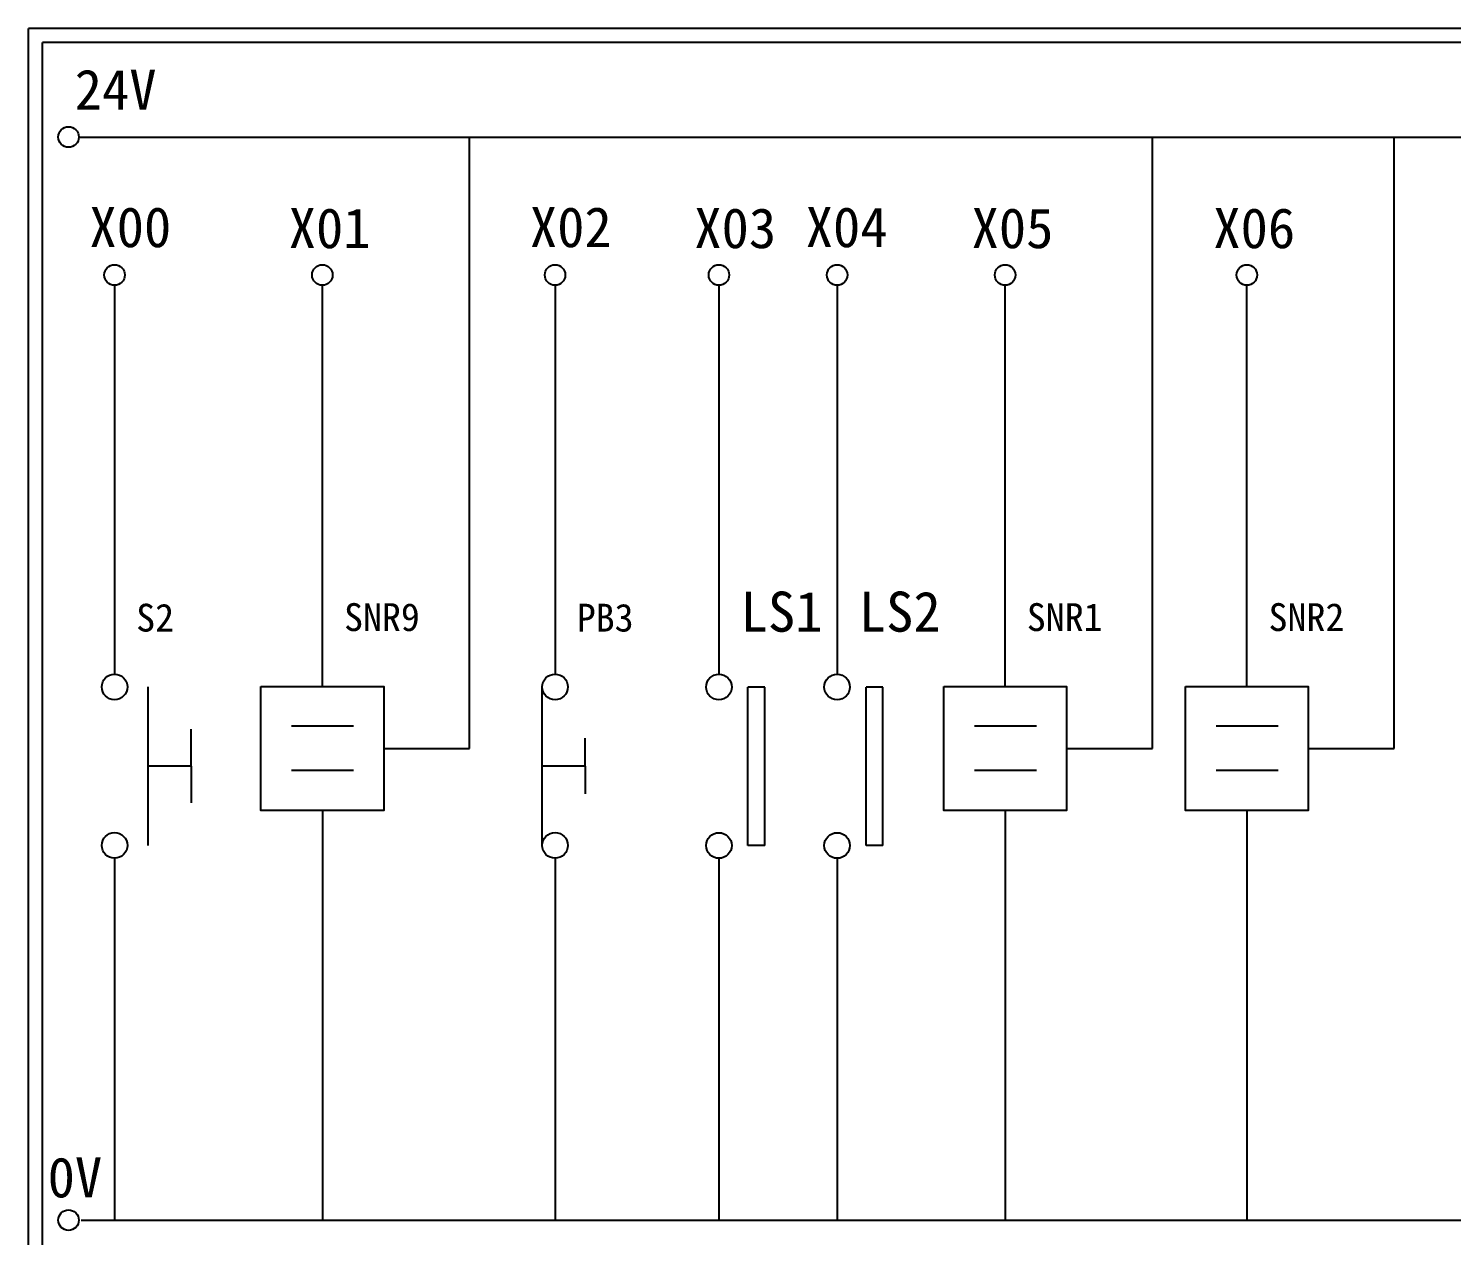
# Model space of a CAD drawing. Extents: x 325 to 612, y 3 to 207.
# Drawn here: x 325.3 to 453.1, y 98.6 to 207 of the extents above; entities that cross this region are included whole.
import ezdxf

# ---------------------------------------------------------------- set-up
doc = ezdxf.new("R2010")
doc.units = 0
doc.layers.get('0').update_dxf_attribs({"linetype": 'CONTINUOUS'})
doc.layers.add('圖框層', color=7, linetype='CONTINUOUS')
doc.layers.add('標尺寸層', color=3, linetype='CONTINUOUS')
doc.styles.add('STSL', font='KAIU.TTF')

msp = doc.modelspace()

# ---------------------------------------------------------------- linework, layer by layer
for p, q in [((364.92, 142.31), (364.92, 197.22)), ((426.22, 142.31), (426.22, 197.22)), ((447.91, 142.31), (447.91, 197.22)), ((351.7, 147.89), (351.7, 183.91)), ((412.99, 147.89), (412.99, 183.91)), ((434.69, 147.89), (434.69, 183.91)), ((391.41, 147.83), (389.91, 147.83)), ((402.02, 147.83), (400.51, 147.83)), ((339.92, 140.73), (339.92, 144.04)), ((375.3, 140.73), (375.3, 143.23)), ((357.21, 142.31), (364.92, 142.31)), ((418.5, 142.31), (426.22, 142.31)), ((440.2, 142.31), (447.91, 142.31)), ((339.92, 140.73), (339.92, 137.42)), ((375.3, 140.73), (375.3, 138.23)), ((351.7, 136.73), (351.7, 99.96)), ((412.99, 136.73), (412.99, 99.96)), ((434.69, 136.73), (434.69, 99.96)), ((391.41, 133.6), (389.91, 133.6)), ((402.02, 133.6), (400.51, 133.6))]:
    msp.add_line(p, q)
for points in [[(346.18, 147.89), (357.21, 147.89), (357.21, 136.73), (346.18, 136.73)], [(407.48, 147.89), (418.5, 147.89), (418.5, 136.73), (407.48, 136.73)], [(429.18, 147.89), (440.2, 147.89), (440.2, 136.73), (429.18, 136.73)]]:
    msp.add_lwpolyline(points, close=True)
at = {"layer": '圖框層', "color": 7}
for p, q in [((612.32, 206.97), (325.32, 206.97)), ((325.32, 3), (325.32, 206.97)), ((611.07, 205.72), (326.57, 205.72)), ((326.57, 4.25), (326.57, 205.72))]:
    msp.add_line(p, q, dxfattribs=at)
at = {"layer": '標尺寸層', "color": 7}
for p, q in [((329.84, 197.22), (607.44, 197.22)), ((333.05, 183.91), (333.05, 148.99)), ((372.59, 183.91), (372.59, 148.99)), ((387.3, 183.91), (387.3, 148.99)), ((397.91, 183.91), (397.91, 148.99)), ((336.05, 147.84), (336.05, 133.61)), ((371.44, 133.61), (371.44, 147.84)), ((389.91, 133.6), (389.91, 147.83)), ((391.41, 133.6), (391.41, 147.83)), ((400.51, 133.6), (400.51, 147.83)), ((402.02, 133.6), (402.02, 147.83)), ((348.94, 144.34), (354.5, 144.34)), ((410.23, 144.34), (415.8, 144.34)), ((431.93, 144.34), (437.5, 144.34)), ((339.92, 140.73), (336.05, 140.73)), ((375.3, 140.73), (371.44, 140.73)), ((348.94, 140.37), (354.5, 140.37)), ((410.23, 140.37), (415.8, 140.37)), ((431.93, 140.37), (437.5, 140.37)), ((333.05, 132.46), (333.05, 99.96)), ((372.59, 132.46), (372.59, 99.96)), ((387.3, 132.45), (387.3, 99.96)), ((397.91, 132.46), (397.91, 99.96)), ((397.91, 132.45), (397.91, 99.96)), ((330.05, 99.96), (607.92, 99.96))]:
    msp.add_line(p, q, dxfattribs=at)
for centre, radius in [((328.92, 197.22), 0.92), ((333.05, 184.83), 0.92), ((351.7, 184.83), 0.92), ((372.59, 184.83), 0.92), ((372.59, 184.83), 0.92), ((387.3, 184.83), 0.92), ((397.91, 184.83), 0.92), ((412.99, 184.83), 0.92), ((434.69, 184.83), 0.92), ((333.05, 147.84), 1.15), ((372.59, 147.84), 1.15), ((387.3, 147.83), 1.15), ((397.91, 147.83), 1.15), ((333.05, 133.61), 1.15), ((372.59, 133.61), 1.15), ((387.3, 133.6), 1.15), ((397.91, 133.6), 1.15), ((328.92, 99.96), 0.92)]:
    msp.add_circle(centre, radius, dxfattribs=at)

# ---------------------------------------------------------------- texts
at = {"layer": '圖框層', "color": 4, "style": 'STSL'}
for s, height, p in [('24V', 3.6, (329.47, 199.68)), ('X00', 3.6, (330.79, 187.33)), ('X01', 3.6, (348.68, 187.24)), ('X02', 3.6, (370.33, 187.33)), ('X03', 3.6, (385.09, 187.24)), ('X04', 3.6, (395.09, 187.33)), ('X05', 3.6, (409.98, 187.24)), ('X06', 3.6, (431.68, 187.24)), ('LS1', 3.6, (389.25, 152.8)), ('LS2', 3.6, (399.86, 152.8)), ('S2', 2.5, (334.99, 152.81)), ('SNR9', 2.5, (353.65, 152.86)), ('PB3', 2.5, (374.54, 152.81)), ('SNR1', 2.5, (414.94, 152.86)), ('SNR2', 2.5, (436.64, 152.86)), ('0V', 3.6, (327.04, 102))]:
    msp.add_text(s, height=height, dxfattribs=at).set_placement(p)

doc.saveas('drawing.dxf')
